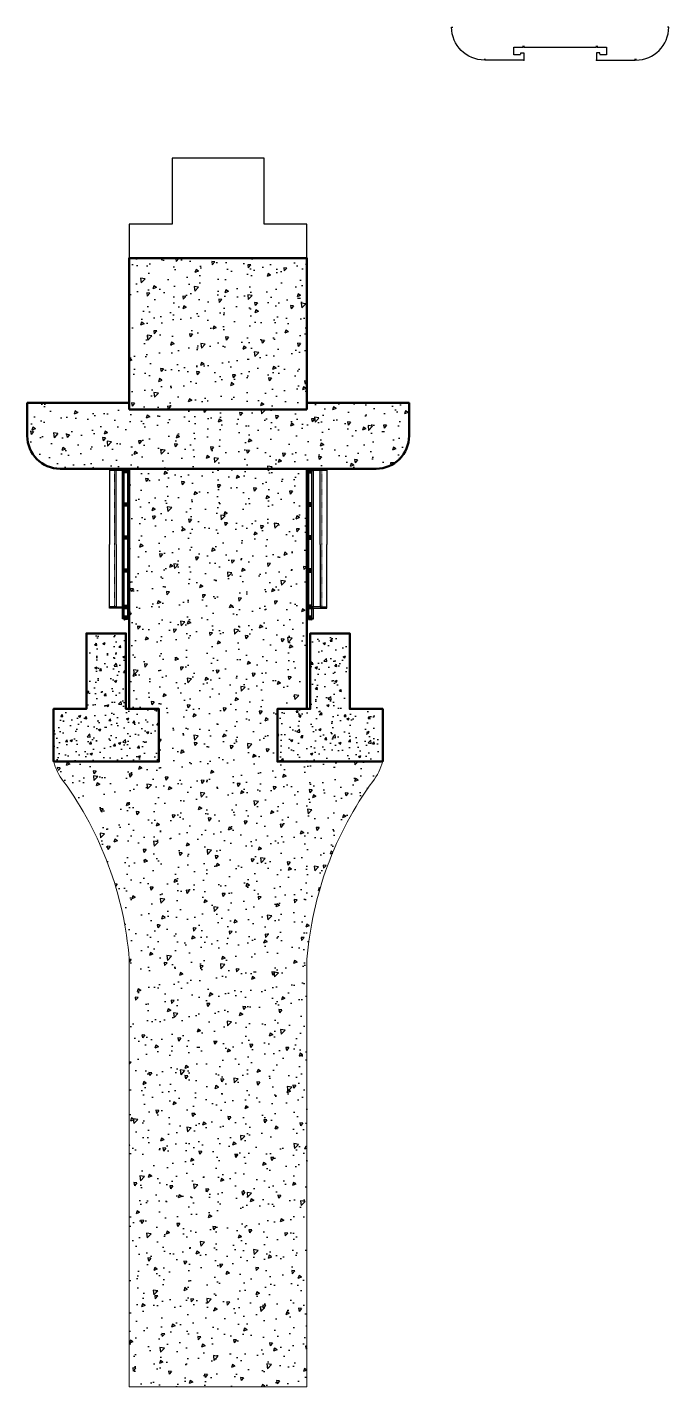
# Model space of a CAD drawing. Header units: millimetres. Extents: x -7838 to 162527, y -32093 to 60038.
# Drawn here: x -3639 to 6107, y -32093 to -11433 of the extents above; entities that cross this region are included whole.
import ezdxf

# ---------------------------------------------------------------- set-up
doc = ezdxf.new("R2010")
doc.units = ezdxf.units.MM
doc.linetypes.add('2002-AR-CONC-PL.$0$2002-AR-CONC-PL.$0$HIDDEN2', pattern=[0.1875, 0.125, -0.0625])
for name, color, linetype, lineweight in [('A-COLS', 1, 'Continuous', 9), ('A-DETL-HLIN 2', 5, 'Continuous', 50), ('S-COLS', 1, 'Continuous', 9)]:
    doc.layers.add(name, color=color, linetype=linetype, lineweight=lineweight)
for name, color, linetype in [('A11_ALU.SOLID SHEET', 7, 'Continuous'), ('AR_SECTION', 7, 'Continuous'), ('AR_TVM', 7, 'Continuous'), ('WALL', 3, 'Continuous')]:
    doc.layers.add(name, color=color, linetype=linetype)
pattern_1 = [(230, (144275.5305089366, 163478.4387374213), (-546.554006988012, 47.81725661670932), [57.15000000000001, -628.6500000000001]), (175, (144275.5305089366, 163478.4387374213), (105.730264274908, -573.1705357171054), [45.72, -502.92175251]), (280.4514447, (144229.9844879366, 163482.4234979213), (-440.8237412710599, -525.3532557365853), [48.57002639999996, -534.2707337999993]), (226.1842, (144275.5305089366, 163326.0387374213), (-813.2371226763897, 126.1269837981815), [85.725, -942.9749999999999]), (276.63555761, (144207.7608089366, 163336.5492374213), (-712.2124021545092, -742.2783737931644), [72.85506941999992, -801.4068244799994]), (171.18415117, (144275.5305089366, 163326.0387374213), (-712.2124021949312, -742.2783737565978), [68.57990121, -754.37919576]), (201, (144199.3305089366, 163364.1387374213), (-454.8431738073974, 306.7955945612629), [57.15000000000001, -628.6500000000001]), (146, (144199.3305089366, 163364.1387374213), (-185.4060850429413, -552.5638983669578), [45.72, -502.92]), (251.4514449999999, (144161.4269111366, 163389.7050371213), (-640.2492578361484, -245.7683066577156), [48.57002639999996, -534.2698127999993]), (217.5, (144275.5305089366, 163478.4387374213), (-9.26580975177548, -253.6651166194593), [0, -496.824, 0, -510.54, 0, -504.825]), (187.5, (144275.5305089366, 163478.4387374213), (-200.4589875309173, -300.5417244543585), [0, -291.0839999999999, 0, -485.394, 0, -192.405]), (147.5, (144445.4565089366, 163478.4387374213), (-406.7717855006142, 17.18623197802038), [0, -190.5, 0, -594.36, 0, -788.67]), (137.5, (144521.6565089366, 163478.4387374213), (-444.3875441580541, -76.27947309999902), [0, -247.65, 0, -394.716, 0, -560.0699999999999])]
pattern_2 = [(49.99999999999999, (0, 0), (364.369337992008, -31.87817107780617), [38.1, -419.1]), (355, (0, 0), (-70.48684284993868, 382.1136904780703), [30.48, -335.28116834]), (100.4514447, (30.36401399999158, -2.656507000006968), (293.8824941807065, 350.2355038243902), [32.38001759999999, -356.1804891999999]), (46.18420000000001, (0, 101.6000000000058), (542.1580817842598, -84.0846558654543), [57.15, -628.65]), (96.63555760999992, (45.17980000001262, 94.59299999999348), (474.808268103006, 494.8522491954431), [48.57004628, -534.27121632]), (351.1841511700001, (0, 101.6000000000058), (474.8082681299541, 494.8522491710653), [45.71993414, -502.91946384]), (21, (50.79999999998836, 76.20000000001164), (303.228782538265, -204.5303963741752), [38.1, -419.1]), (326.0000000000001, (50.79999999998836, 76.20000000001164), (123.6040566952941, 368.3759322446385), [30.48, -335.28]), (71.45144499999999, (76.06906519999029, 59.15580020000925), (426.8328385574323, 163.8455377718105), [32.3800176, -356.1798752]), (37.50000000000001, (0, 0), (6.177206501183633, 169.1100777463062), [0, -331.216, 0, -340.36, 0, -336.55]), (7.499999999999999, (0, 0), (133.6393250206115, 200.361149636239), [0, -194.056, 0, -323.596, 0, -128.27]), (327.5, (-113.2840000000142, 0), (271.1811903337428, -11.45748798534689), [0, -127, 0, -396.24, 0, -525.78]), (317.5, (-164.0840000000026, 0), (296.2583627720361, 50.85298206666606), [0, -165.1, 0, -263.144, 0, -373.38])]

# ---------------------------------------------------------------- blocks, each defined once
blk = doc.blocks.new('CO-B')
at = {"layer": 'AR_SECTION'}
h = blk.add_hatch(dxfattribs=at)
h.set_pattern_fill('AR-CONC', color=251, scale=2, style=0)
h.set_pattern_definition(pattern_2)
h.paths.add_polyline_path([(161156.2996132057, 86579.18456235559), (162756.2996132062, 86579.18456235559), (162756.2996132062, 87379.18456235559), (162256.2996132062, 87379.18456235559), (162256.2996132062, 88527.04762480623), (161656.2996132057, 88527.04762480623), (161656.2996132057, 87379.18456235559), (161156.2996132057, 87379.18456235559)])
h = blk.add_hatch(dxfattribs=at)
h.set_pattern_fill('AR-CONC', color=251, scale=2, style=0)
h.set_pattern_definition(pattern_2)
h.paths.add_polyline_path([(166156.2996132062, 86579.18456235559), (164556.2996132058, 86579.18456235559), (164556.2996132058, 87379.18456235559), (165056.2996132058, 87379.18456235559), (165056.2996132059, 88527.04762480577), (165656.2996132064, 88527.04762480577), (165656.2996132062, 87379.18456235559), (166156.2996132062, 87379.18456235559)])
at = {"layer": 'AR_TVM'}
h = blk.add_hatch(dxfattribs=at)
h.set_pattern_fill('AR-CONC', color=251, scale=3, angle=180, style=0)
h.set_pattern_definition(pattern_1)
edge = h.paths.add_edge_path()
edge.add_line((162306.2635239922, 91929.18456235016), (162306.2635239922, 94031.88139502518))
edge.add_line((162306.2635239922, 94031.88139502518), (162306.2624398004, 94229.36019503551))
edge.add_line((162306.2624398004, 94229.36019503551), (162956.2633238677, 94229.36019503551))
edge.add_line((162956.2633238677, 94229.36019503551), (162956.2994137928, 94229.36019503551))
edge.add_line((162956.2994137928, 94229.36019503551), (164356.2998129297, 94229.36019503551))
edge.add_line((164356.2998129297, 94229.36019503551), (164356.2637230028, 94229.36019503551))
edge.add_line((164356.2637230028, 94229.36019503551), (165006.2639083173, 94229.36019503551))
edge.add_line((165006.2639083173, 94229.36019503551), (165006.2996133864, 91929.18456235016))
edge.add_line((165006.2996133864, 91929.18456235016), (163856.2996133864, 91929.18456235016))
edge.add_arc((163656.2996133864, 91929.18456235016), 200, 0, 180)
edge.add_line((163456.2996133864, 91929.18456235016), (162306.2635239922, 91929.18456235016))
h = blk.add_hatch(dxfattribs=at)
h.set_pattern_fill('AR-CONC', color=251, scale=3, angle=180, style=0)
h.set_pattern_definition(pattern_1)
edge = h.paths.add_edge_path()
edge.add_line((162306.2992282156, 91929.18456235054), (162306.2907380329, 92029.18928243309))
edge.add_line((162306.2907380329, 92029.18928243309), (160756.3132740099, 92029.18456235903))
edge.add_line((160756.3132740099, 92029.18456235903), (160756.3132740099, 91529.184562359))
edge.add_arc((161256.3132740099, 91529.18456235902), 500.0000000000146, 180.0000000000017, 269.9999999999966)
edge.add_line((161256.3132740099, 91029.184562359), (166056.2859521818, 91029.18456235898))
edge.add_arc((166056.2859521817, 91529.184562359), 500.0000000000291, 270.0000000000067, 360)
edge.add_line((166556.2859521817, 91529.184562359), (166556.2859521817, 92029.18456235903))
edge.add_line((166556.2859521817, 92029.18456235903), (165006.2910313917, 92029.18928248626))
edge.add_line((165006.2910313917, 92029.18928248626), (165006.2996130958, 91929.18456235054))
edge.add_line((165006.2996130958, 91929.18456235054), (162306.2992282156, 91929.18456235054))
h = blk.add_hatch(dxfattribs=at)
h.set_pattern_fill('AR-CONC', color=251, scale=3, angle=180, style=0)
h.set_pattern_definition(pattern_1)
h.paths.add_polyline_path([(162756.2996132058, 86579.18456235908), (162756.2996132058, 87379.18456235535), (162306.2996132058, 87379.18456235535), (162306.299613206, 91029.1845623594), (165006.299613206, 91029.1845623594), (165006.2996132058, 87379.18456235535), (164556.2996132053, 87379.18456235535), (164556.2996132053, 86579.18456235908), (163372.0407346031, 86579.18456235908)])
h = blk.add_hatch(dxfattribs=at)
h.set_pattern_fill('AR-CONC', color=251, scale=3, angle=180, style=0)
h.set_pattern_definition(pattern_1)
edge = h.paths.add_edge_path()
edge.add_line((165926.6281164159, 86168.49370857039), (166156.299616078, 86579.18456252445))
edge.add_line((166156.299616078, 86579.18456252445), (165006.2996160794, 86579.18456252188))
edge.add_line((165006.2996160794, 86579.18456252188), (162306.2996160799, 86579.18456252188))
edge.add_line((162306.2996160799, 86579.18456252188), (161156.2996146214, 86579.18456252282))
edge.add_line((161156.2996146214, 86579.18456252282), (161344.3399175453, 86228.14709164242))
edge.add_arc((156998.3751573093, 83150.79502823239), 5325.176562273541, 4.613271039009305, 35.30208544187087, ccw=False)
edge.add_line((162306.2996160799, 83579.09791098269), (162306.2977543076, 77079.18456654235))
edge.add_line((162306.2977543076, 77079.18456654235), (165006.2977521181, 77079.18456654235))
edge.add_line((165006.2977521181, 77079.18456654235), (165006.2996138899, 83579.09794084159))
edge.add_line((165006.2996138899, 83579.09794084159), (165006.2996160803, 83579.09797067558))
edge.add_arc((170314.2190345052, 83150.79646231525), 5325.171427715275, 145.4805849529744, 175.3867393389219, ccw=False)
at = {"layer": 'A-COLS', "color": 4}
for p, q in [((162306.2996138917, 83579.18456252188, 242.1484094419108), (162306.2970719814, 77079.18456654235, 242.1484095214427)), ((165006.2996153492, 83579.18456252188, 242.1484094419108), (165006.2970734396, 77079.18456654235, 242.1484095214427))]:
    blk.add_line(p, q, dxfattribs=at)
at = {"layer": 'A-COLS', "color": 4, "elevation": 2.162202605404673e-06}
blk.add_lwpolyline([(165006.2977539416, 77079.18456654235), (162306.2977510238, 77079.18456654235)], dxfattribs=at)
at = {"layer": 'A-COLS', "color": 4}
for centre, radius, start, end in [((161973.877416988, 86803.69088569273, 242.1484094419108), 847.84229338699, 195.3549068052362, 218.2166442582634), ((165338.721812253, 86803.69088569273, 242.1484094419108), 847.84229338699, 321.7833557417366, 344.6450932069029), ((156998.2876086581, 83150.74922784221, 99.02218055128458), 5325.27447965885, 4.614615739857108, 35.97762781130838), ((170314.3116205829, 83150.74922784221, 99.02218055128458), 5325.27447965885, 144.0223721886916, 175.3853842601429)]:
    blk.add_arc(centre, radius, start, end, dxfattribs=at)
at = {"layer": 'A-DETL-HLIN 2', "color": 4}
for p, q in [((162306.2631740571, 94229.36019503551, 242.1484094419104), (165006.2631740571, 94229.36019503551, 242.1484094419104)), ((162306.2635239923, 91929.18456235055, 242.1484094419104), (162306.2635239923, 94231.88139502557, 242.1484094419104)), ((165006.2635239923, 94231.88139502557, 242.1484094419104), (165006.3030457452, 91929.18456235057, 242.1484094419104)), ((165006.3030457452, 91929.18456235057, 242.1484094419104), (162306.2635239923, 91929.18456235055, 242.1484094419104)), ((162306.2996132059, 87379.18456235575, 242.1484094419108), (162306.2996132059, 91029.1845623594, 242.1484094419108)), ((162306.2996132059, 91027.1845623594, 242.1484094419104), (165006.2996132059, 91027.1845623594, 242.1484094419104)), ((165006.2996132059, 91027.18456235938, 242.1484094419108), (165006.2996132059, 87379.18456235575, 242.1484094419108))]:
    blk.add_line(p, q, dxfattribs=at)
at = {"layer": 'A-DETL-HLIN 2', "color": 4, "elevation": 242.1484094419104}
blk.add_lwpolyline([(165006.2910313918, 92029.18928248665), (166556.2859521818, 92029.18456235943), (166556.2859521818, 91529.1845623594, -0.414213562373095), (166056.2859521818, 91029.1845623594), (163656.2996130959, 91029.1845623594), (161256.31327401, 91029.1845623594, -0.414213562373095), (160756.31327401, 91529.1845623594), (160756.31327401, 92029.18456235943), (162306.3081948001, 92029.18928248665)], format="xyb", dxfattribs=at)
for points in [[(161156.2996132058, 86579.18456235598), (162756.2996132063, 86579.18456235598), (162756.2996132063, 87379.18456235598), (162256.2996132063, 87379.18456235598), (162256.2996132062, 88527.04762480623), (161656.2996132057, 88527.04762480623), (161656.2996132058, 87379.18456235598), (161156.2996132058, 87379.18456235598)], [(166156.2996132064, 86579.18456235598), (164556.2996132059, 86579.18456235598), (164556.2996132059, 87379.18456235598), (165056.2996132059, 87379.18456235598), (165056.2996132059, 88527.04762480577), (165656.2996132064, 88527.04762480577), (165656.2996132064, 87379.18456235598), (166156.2996132064, 87379.18456235598)]]:
    blk.add_lwpolyline(points, close=True, dxfattribs=at)
at = {"layer": 'WALL', "color": 1, "elevation": 242.1484094419104}
blk.add_lwpolyline([(165006.2639083156, 94229.36019503551), (165006.2639083174, 94747.18427740961), (164356.2637230029, 94747.18427740961), (164356.2637230029, 95747.18456250562), (162956.2633238659, 95747.18456250562), (162956.2633238678, 94747.18427740961), (162306.2624398005, 94747.18427740961), (162306.2624398005, 94229.35953931038)], dxfattribs=at)
blk = doc.blocks.new('odofodlfd')
at = {"color": 8}
for p, q in [((18757.93037170699, -67725.13694916041), (18803.33037170695, -67770.53694916039)), ((18803.33037170695, -67725.13694916038), (18757.93037170696, -67770.53694916042))]:
    blk.add_line(p, q, dxfattribs=at)
at = {"color": 3, "linetype": 'Continuous'}
for points in [[(18805.63037170695, -67722.83694916038), (18805.63037170695, -67772.83694916038), (18755.63037170695, -67772.83694916041), (18755.63037170695, -67722.83694916041)], [(18803.33037170695, -67725.13694916038), (18803.33037170695, -67770.53694916039), (18757.93037170696, -67770.53694916042), (18757.93037170696, -67725.13694916041)]]:
    blk.add_lwpolyline(points, close=True, dxfattribs=at)
blk = doc.blocks.new('RERE')
at = {"color": 8}
for p, q in [((30880.07646443062, -75163.07425593157), (30876.72827096972, -75163.07425612056)), ((30879.0618602542, -75147.5712485304), (30879.06186044319, -75148.54035878375)), ((30879.06186044319, -75149.09315488952), (30879.06186044319, -75150.06226514287)), ((30879.06186044319, -75150.61506124864), (30879.0618602542, -75151.58417150199)), ((30879.06186044319, -75152.13696741877), (30879.06186044319, -75153.10607786111)), ((30879.06186044319, -75153.65887396687), (30879.06186044319, -75154.62798403125)), ((30879.06186044319, -75155.180780137), (30879.06186044319, -75156.14989039036)), ((30879.06186044319, -75156.70268630714), (30879.06186044319, -75157.67179674948)), ((30879.06186044319, -75158.22459266626), (30879.06186044319, -75161.0450475788)), ((30880.58376661332, -75143.25609319488), (30879.463540178, -75145.49654625451)), ((30880.58376670786, -75141.5373960179), (30880.58376670785, -75165.01481282598)), ((30880.58376661332, -75143.25609319488), (30881.41120028444, -75144.91095959219)), ((30881.09106841806, -75163.07425593157), (30884.43926282388, -75163.07425593157)), ((30881.73813541317, -75145.5648306056), (30881.78432914679, -75145.65721826183)), ((30882.10567278346, -75147.0867369647), (30882.10567278346, -75148.05656725)), ((30882.10567278346, -75148.60864313484), (30882.10567316142, -75149.57847360912)), ((30882.10567278346, -75150.13054949396), (30882.10567297244, -75151.10037977925)), ((30882.10567316142, -75151.65245585308), (30882.10567278346, -75152.62228613837)), ((30882.10567278346, -75153.1743622122), (30882.10567297244, -75154.14419249748)), ((30882.10567278346, -75154.69626838232), (30882.10567297244, -75155.6660988566)), ((30882.10567297244, -75156.21817474144), (30882.10567297244, -75157.18800502674)), ((30882.10567316142, -75157.74008110056), (30882.10567278346, -75158.70991119687)), ((30882.10567278346, -75159.2619872707), (30882.10567282363, -75161.0450475788)), ((30882.10567312581, -75159.26198737198), (30882.10567243091, -75161.0450475788))]:
    blk.add_line(p, q, dxfattribs=at)
for points in [[(30880.07646461964, -75164.07241465432, -0.112935305069296), (30876.72827096975, -75163.07425612061, -0.04987562112084757), (30876.52534971871, -75161.0450475788), (30884.64218350801, -75161.0450475788, -0.049875621120848), (30884.43926282391, -75163.07425593163, -0.112935305069296), (30881.09106879606, -75164.07241465432), (30881.09106879606, -75162.64607240727), (30880.07646461964, -75162.64607221828)], [(30882.10567278349, -75148.6086431349, 0.08863257995337584), (30880.92628504735, -75148.10006927376, 0.01910828599215816), (30878.55455844951, -75147.44808867491, -0.1722530549489098), (30879.06186006526, -75147.0184524247, 0.04596240311261516), (30882.61297515518, -75148.17900707368, -0.1750345369148143)], [(30882.10567278349, -75150.13054949402, 0.08863257995337584), (30880.92628504735, -75149.62197563286, 0.01910828599215816), (30878.55455844951, -75148.96999484504, -0.1722530549489098), (30879.06186044322, -75148.54035878381, 0.04596240311261516), (30882.61297515518, -75149.70091362177, -0.1750345369148143)], [(30882.10567316146, -75151.65245585314, 0.08863257995337584), (30880.92628504735, -75151.14388199199, 0.01910828599215816), (30878.55455826053, -75150.49190120415, -0.1722530549489098), (30879.06186044322, -75150.06226514293, 0.04596240311261516), (30882.61297515518, -75151.2228197919, -0.1750345369148143)], [(30882.10567278349, -75153.17436221224, 0.08863257995337584), (30880.92628504735, -75152.66578816212, 0.01910828599215816), (30878.55455826053, -75152.01380756327, -0.1722530549489098), (30879.06186025424, -75151.58417150205, 0.04596240311261516), (30882.61297515518, -75152.74472615102, -0.1750345369148143)], [(30882.10567278349, -75154.69626838238, 0.08863257995337584), (30880.92628504735, -75154.18769452124, 0.01910828599215816), (30878.55455844951, -75153.53571392239, -0.1722530549489098), (30879.06186044322, -75153.10607786117, 0.04596240311261516), (30882.61297515518, -75154.26663232116, -0.1750345369148143)], [(30882.10567297248, -75156.2181747415, 0.08863257995337584), (30880.92628504735, -75155.70960088036, 0.01910828599215816), (30878.55455826053, -75155.05762009253, -0.1722530549489098), (30879.06186044322, -75154.6279840313, 0.04596240311261516), (30882.61297515518, -75155.78853886927, -0.1750345369148143)], [(30882.10567316146, -75157.74008110062, 0.08863257995337584), (30880.92628504735, -75157.23150723947, 0.01910828599215816), (30878.55455844951, -75156.57952645163, -0.1722530549489098), (30879.06186044322, -75156.14989039041, 0.04596240311261516), (30882.61297515518, -75157.31044503939, -0.1750345369148143)], [(30882.10567278349, -75159.26198727076, 0.08863257995337584), (30880.92628542531, -75158.7534134096, 0.01910828599215816), (30878.55455844951, -75158.10143281076, -0.1722530549489098), (30879.06186044322, -75157.67179674954, 0.04596240311261516), (30882.61297515518, -75158.83235120952, -0.1750345369148143)], [(30882.10567278349, -75147.08673696476, 0.08863257995337584), (30880.92628504735, -75146.57816291464, 0.0226495787904507), (30878.95623818432, -75145.92618231579, -0.1722530549489098), (30879.46354017804, -75145.49654625457, 0.0511589866402181), (30882.61297515518, -75146.65710090354, -0.1750345369148143)]]:
    blk.add_lwpolyline(points, format="xyb", close=True, dxfattribs=at)
for points in [[(30881.73813541321, -75145.56483060565, 0.1188287003110854), (30880.92628504735, -75145.0562567445, 0.008764964700781162), (30879.84448034743, -75144.7346655378, -0.1722530549489098)], [(30882.24543759591, -75145.13519454442, -0.1750345369148143), (30881.73813541321, -75145.56483060565, 0.1188287003110854)]]:
    blk.add_lwpolyline(points, format="xyb", dxfattribs=at)
for centre, radius, start, end in [((30874.63065126805, -75180.8681555323), 33.64963481803129, 76.27755363695283, 83.30346374701654), ((30874.63065089007, -75182.39006189142), 33.64963481803129, 76.27755363695283, 83.30346374701654), ((30874.63065089007, -75183.91196825054), 33.64963481803129, 76.27755363695283, 83.30346374701654), ((30874.63065107906, -75185.43387442068), 33.64963481803129, 76.27755363695283, 83.30346374701654), ((30874.63065089007, -75186.9557807798), 33.64963481803129, 76.27755363695283, 83.30346374701654), ((30874.63065107906, -75188.4776871389), 33.64963481803129, 76.27755363695283, 83.30346374701654), ((30874.63065089007, -75189.99959349803), 33.64963481803129, 76.27755363695283, 83.30346374701654), ((30874.63065107906, -75191.52149966816), 33.64963481803129, 76.27755363695283, 83.30346374701654), ((30875.40233462425, -75173.218792175), 27.52302284912077, 74.8120762616604, 82.5809819711409), ((30882.10567316142, -75147.01845261363), 3.043812597285256, 160.5823519490339, 180.0000000400206), ((30879.78320166132, -75152.63167490119), 7.890489530052679, 71.81711620168703, 89.3728488586348), ((30879.06186006522, -75147.01845242464), 3.043812597285256, 9.697509945586056, 26.56505125165207)]:
    blk.add_arc(centre, radius, start, end, dxfattribs=at)
blk = doc.blocks.new('oogfogityr')
at = {"color": 1}
for p, q in [((32930.76910404923, -60905.17936965221), (32830.76910404943, -60905.17936965219)), ((32830.76910404938, -62985.31630719964), (32930.76910404938, -62985.31630719962))]:
    blk.add_line(p, q, dxfattribs=at)
at = {"color": 8}
for p, q in [((32730.76910404938, -63003.31630719961), (32730.76910404938, -62985.31630719962)), ((32948.76910398607, -63003.31630719962), (32730.76910404938, -63003.31630719961))]:
    blk.add_line(p, q, dxfattribs=at)
at = {"color": 2}
for p, q in [((32952.76910398321, -63165.31630719949), (32930.76910398324, -63165.31630719949)), ((32952.76910398321, -63161.31630719949), (32935.47621076443, -63161.31630719949)), ((32952.76910398321, -63165.31630719949), (32952.76910398321, -63161.31630719949))]:
    blk.add_line(p, q, dxfattribs=at)
at = {"color": 8}
blk.add_lwpolyline([(32952.76910404972, -60895.17936965219), (32730.76910404943, -60895.17936965219), (32730.76910404943, -60905.17936965219), (32952.76910404972, -60905.17936965219)], close=True, dxfattribs=at)
at = {"color": 1}
for points in [[(32830.76910404938, -62035.07106388382), (32830.76910404943, -60905.17936965219), (32730.76910404943, -60905.17936965221), (32730.76910404938, -62035.07106388384)], [(32830.76910404938, -62035.07106388385), (32830.76910404938, -62985.31630719964), (32730.76910404938, -62985.31630719962), (32730.76910404938, -62035.07106388384)]]:
    blk.add_lwpolyline(points, dxfattribs=at)
at = {"color": 2}
for points in [[(32930.76910404921, -62859.40117224149), (32930.76910404923, -60905.17936965219), (32952.76910404922, -60905.17936965219), (32952.76910404922, -60909.17936965219), (32935.47621083044, -60909.17936965219)], [(32934.76910404923, -60909.88647643334), (32934.76910404937, -62859.40117224149)], [(32930.76910404921, -62985.31630719962), (32930.76910404921, -62858.40117654797)], [(32930.76910404938, -62985.31630719962), (32948.06199721848, -62985.31630724936)], [(32930.76910398324, -63165.31630719949), (32930.76910398321, -63004.31630719962), (32952.7691039832, -63004.31630719962), (32952.7691039832, -63008.31630719962), (32935.47621076442, -63008.31630719962)], [(32934.76910404937, -62858.40117654797), (32934.76910404938, -62980.60920041846)], [(32934.76910398321, -63009.02341398077), (32934.76910398323, -63160.60920041834)], [(32948.76910403581, -62986.02341399438), (32948.76910398607, -63003.31630719962), (32952.7691039832, -63003.31630719962), (32952.76910404935, -62981.31630719962), (32935.47621083057, -62981.31630719962)]]:
    blk.add_lwpolyline(points, dxfattribs=at)
at = {"color": 2, "ltscale": 0.1}
for points in [[(32934.76910404925, -60909.88647643336), (32931.76910404925, -60906.88647643337), (32931.76910404925, -60906.17936965219), (32932.47621083044, -60906.17936965219), (32935.47621083044, -60909.17936965219)], [(32934.76910404938, -62980.60920041846), (32931.76910404938, -62983.60920041845), (32931.76910404938, -62984.31630719962), (32932.47621083057, -62984.31630719962), (32935.47621083057, -62981.31630719962)], [(32934.76910398323, -63009.02341398079), (32931.76910398323, -63006.0234139808), (32931.76910398323, -63005.31630719962), (32932.47621076442, -63005.31630719962), (32935.47621076442, -63008.31630719962)], [(32948.06199726819, -62985.31630719965), (32951.06199726817, -62982.31630719965), (32951.76910404935, -62982.31630719965), (32951.76910404935, -62983.02341398085), (32948.76910404935, -62986.02341398085)], [(32934.76910398324, -63160.60920041833), (32931.76910398324, -63163.60920041832), (32931.76910398324, -63164.31630719949), (32932.47621076443, -63164.31630719949), (32935.47621076443, -63161.31630719949)]]:
    blk.add_lwpolyline(points, dxfattribs=at)
at = {"color": 1, "ltscale": 0.1}
for points in [[(32953.76910405016, -60895.17936965221), (32953.76910404922, -60910.17936965219), (32938.76910404922, -60910.17936965219), (32938.76910404922, -60911.17936965219), (32954.76910404922, -60911.17936965219), (32954.76910405016, -60895.17936965221)], [(32953.76910398321, -62986.31630719964), (32953.7691039832, -63009.31630719962), (32940.7691039832, -63009.31630719962), (32940.7691039832, -63010.31630719962), (32954.7691039832, -63010.31630719962), (32954.76910398321, -62986.31630719964)], [(32953.76910398321, -63175.31630719961), (32953.76910398321, -63160.31630719949), (32940.76910398321, -63160.31630719949), (32940.76910398321, -63159.31630719949), (32954.76910398321, -63159.31630719949), (32954.76910398321, -63175.31630719961)]]:
    blk.add_lwpolyline(points, close=True, dxfattribs=at)
at = {"color": 1}
for points in [[(32955.76910299554, -60895.17936965219), (33005.76910299552, -60895.17936965219), (33005.76910404936, -63125.3163071633), (32955.76910404937, -63125.3163071633)], [(33030.76910402501, -61402.71360726902), (33005.769104025, -61402.71360726896), (33005.769104025, -61452.71360726893), (33030.76910402501, -61452.71360726899)], [(33030.76910402385, -61905.24784057919), (33005.76910402384, -61905.24784057913), (33005.76910402384, -61955.2478405791), (33030.76910402385, -61955.24784057916)], [(33030.76910402501, -62407.78207388936), (33005.769104025, -62407.78207388931), (33005.769104025, -62457.78207388928), (33030.76910402501, -62457.78207388934)], [(32955.76910398321, -63010.31630719962), (33005.76910398321, -63010.31630719962), (33005.76910398322, -63125.3163071996), (32955.76910398322, -63125.3163071996)], [(33030.76910395901, -62960.31630719968), (33005.769103959, -62960.31630719962), (33005.769103959, -63010.3163071996), (33030.76910395901, -63010.31630719965)]]:
    blk.add_lwpolyline(points, close=True, dxfattribs=at)
at = {"color": 1, "elevation": -0.00138163096202959}
blk.add_lwpolyline([(33030.76910402501, -60895.17937392245), (33005.769104025, -60895.17937392239), (33005.769104025, -60945.17937392236), (33030.76910402501, -60945.17937392242)], close=True, dxfattribs=at)
at = {"color": 8, "ltscale": 0.1}
for centre, radius, start, end in [((32945.41896243017, -60889.54910551841), 11.78241510700055, 331.4547186786824, 21.7692608233927), ((32946.41896243017, -60889.54910551841), 11.78241510700055, 331.4547186786824, 21.7692608233927), ((32947.41896243017, -60889.54910551841), 11.78241510700055, 331.4547186786824, 21.7692608233927), ((32948.41896243017, -60889.54910551841), 11.78241510700055, 331.4547186786824, 21.7692608233927), ((32949.41896243017, -60889.54910551841), 11.78241510700055, 331.4547186786824, 21.7692608233927), ((32950.41896243017, -60889.54910551841), 11.78241510700055, 331.4547186786824, 21.7692608233927), ((32949.00991295031, -63180.31630719962), 8.407536108725239, 323.5084268100589, 36.49157319010867), ((32950.00991295031, -63180.31630719962), 8.407536108725239, 323.5084268100589, 36.49157319010867), ((32951.00991295031, -63180.31630719962), 8.407536108725239, 323.5084268100589, 36.49157319010867), ((32952.00991295031, -63180.31630719962), 8.407536108725239, 323.5084268100589, 36.49157319010867), ((32953.00991295031, -63180.31630719962), 8.407536108725239, 323.5084268100589, 36.49157319010867), ((32954.00991295031, -63180.31630719962), 8.407536108725239, 323.5084268100589, 36.49157319010867), ((32955.00991295031, -63180.31630719962), 8.407536108725239, 323.5084268100589, 36.49157319010867)]:
    blk.add_arc(centre, radius, start, end, dxfattribs=at)
at = {"layer": 'S-COLS', "color": 8, "linetype": '2002-AR-CONC-PL.$0$2002-AR-CONC-PL.$0$HIDDEN2', "ltscale": 0.3}
for q in [(32807.43694510808, -60905.17936965219), (32807.43694510825, -62985.31630719962, 0.00138163096202279)]:
    blk.add_line((32807.43694510825, -62035.07106388384, 0.00138163096202279), q, dxfattribs=at)
at = {"color": 8, "rotation": 270}
for p, xscale, yscale, zscale in [((89324.55288973439, -37739.74154889146), 0.7500000000000022, 0.7500000000000022, 0.7500000000000022), ((89319.55288967019, -39831.73203548841), 0.7500000000000018, 0.7500000000000018, 0.7500000000000018), ((89324.5528896673, -40009.43143764575), 0.7500000000000018, 0.7500000000000018, 0.7500000000000018)]:
    blk.add_blockref('RERE', p, dxfattribs=dict(at, xscale=xscale, yscale=yscale, zscale=zscale))
at = {"color": 8}
for p in [(14200.13873234241, 6827.657575238001), (14200.13873234241, 6320.123341891434, 0.00138163096202959), (14200.13873234125, 5817.589108581262, 0.00138163096202959), (14200.13873234241, 5315.054875271089, 0.00138163096202959), (14200.13873227627, 4762.520641960786), (14200.13873227625, 4597.5206419608)]:
    blk.add_blockref('odofodlfd', p, dxfattribs=at)
blk = doc.blocks.new('A$Cb30e0651')
blk.add_blockref('CO-B', (-163656.2996132059, -91027.1845623594, -242.1484094419104))
at = {"color": 8}
blk.add_blockref('oogfogityr', (-34380.76910426925, 60887.17936965216), dxfattribs=at)
at = {"color": 8, "xscale": -1}
blk.add_blockref('oogfogityr', (34380.76910402501, 60887.17936965216), dxfattribs=at)

msp = doc.modelspace()

# ---------------------------------------------------------------- linework, layer by layer
at = {"layer": 'A11_ALU.SOLID SHEET', "color": 1}
for points in [[(3307.418143589795, -11913.48594938887), (3307.418143589795, -11933.48594938887, -0.4142134666570886), (2807.418143589795, -11433.48594938887), (2827.418143589795, -11433.48594938887)], [(5607.202768676161, -11913.48594938887), (5607.202768676161, -11933.48594938887, 0.4142134666570886), (6107.202768676161, -11433.48594938887), (6087.202768676161, -11433.48594938887)]]:
    msp.add_lwpolyline(points, format="xyb", dxfattribs=at)
for points in [[(3856.314913926461, -11855.46772797684), (3753.314913926512, -11855.4677279769), (3753.314913926541, -11737.42087054568), (3897.244296097446, -11737.42425075041), (3897.244765795152, -11717.42448560202)], [(3907.24476579791, -11717.42448561305), (3907.244296094688, -11737.42448560202), (5007.240026171019, -11737.45031917895), (5007.24049589485, -11717.44944164077)], [(5017.24049589228, -11717.44966851464), (5017.240026168261, -11737.45055403056), (5161.305998339649, -11737.45393744313), (5161.305998339678, -11855.4677279769), (5058.305998339729, -11855.46772797699)], [(3857.314913926246, -11843.50963440474), (3857.314913926246, -11823.50963440474), (3907.312590639784, -11823.50963440474), (3907.31693276238, -11933.48594938887), (3849.249018117899, -11933.48594938887), (3317.418143589795, -11933.48594938887), (3317.418143589795, -11913.48594938887)], [(5057.305998339711, -11843.50963440474), (5057.305998339711, -11823.50963440474), (5007.308321626173, -11823.50963440474), (5007.303979503577, -11933.48594938887), (5065.371894148057, -11933.48594938887), (5597.202768676161, -11933.48594938887), (5597.202768676161, -11913.48594938887)]]:
    msp.add_lwpolyline(points, dxfattribs=at)
for p in [(3907.31693276238, -11933.48594938887, 0.001381630961084874), (5007.303979503577, -11933.48594938887, 0.001381630961084874), (5007.303979503577, -11933.48594938887, 0.001381630961084874)]:
    msp.add_point(p, dxfattribs=at)

# ---------------------------------------------------------------- block references
msp.add_blockref('A$Cb30e0651', (-739.217504730881, -18145.02967503898))

doc.saveas('drawing.dxf')
